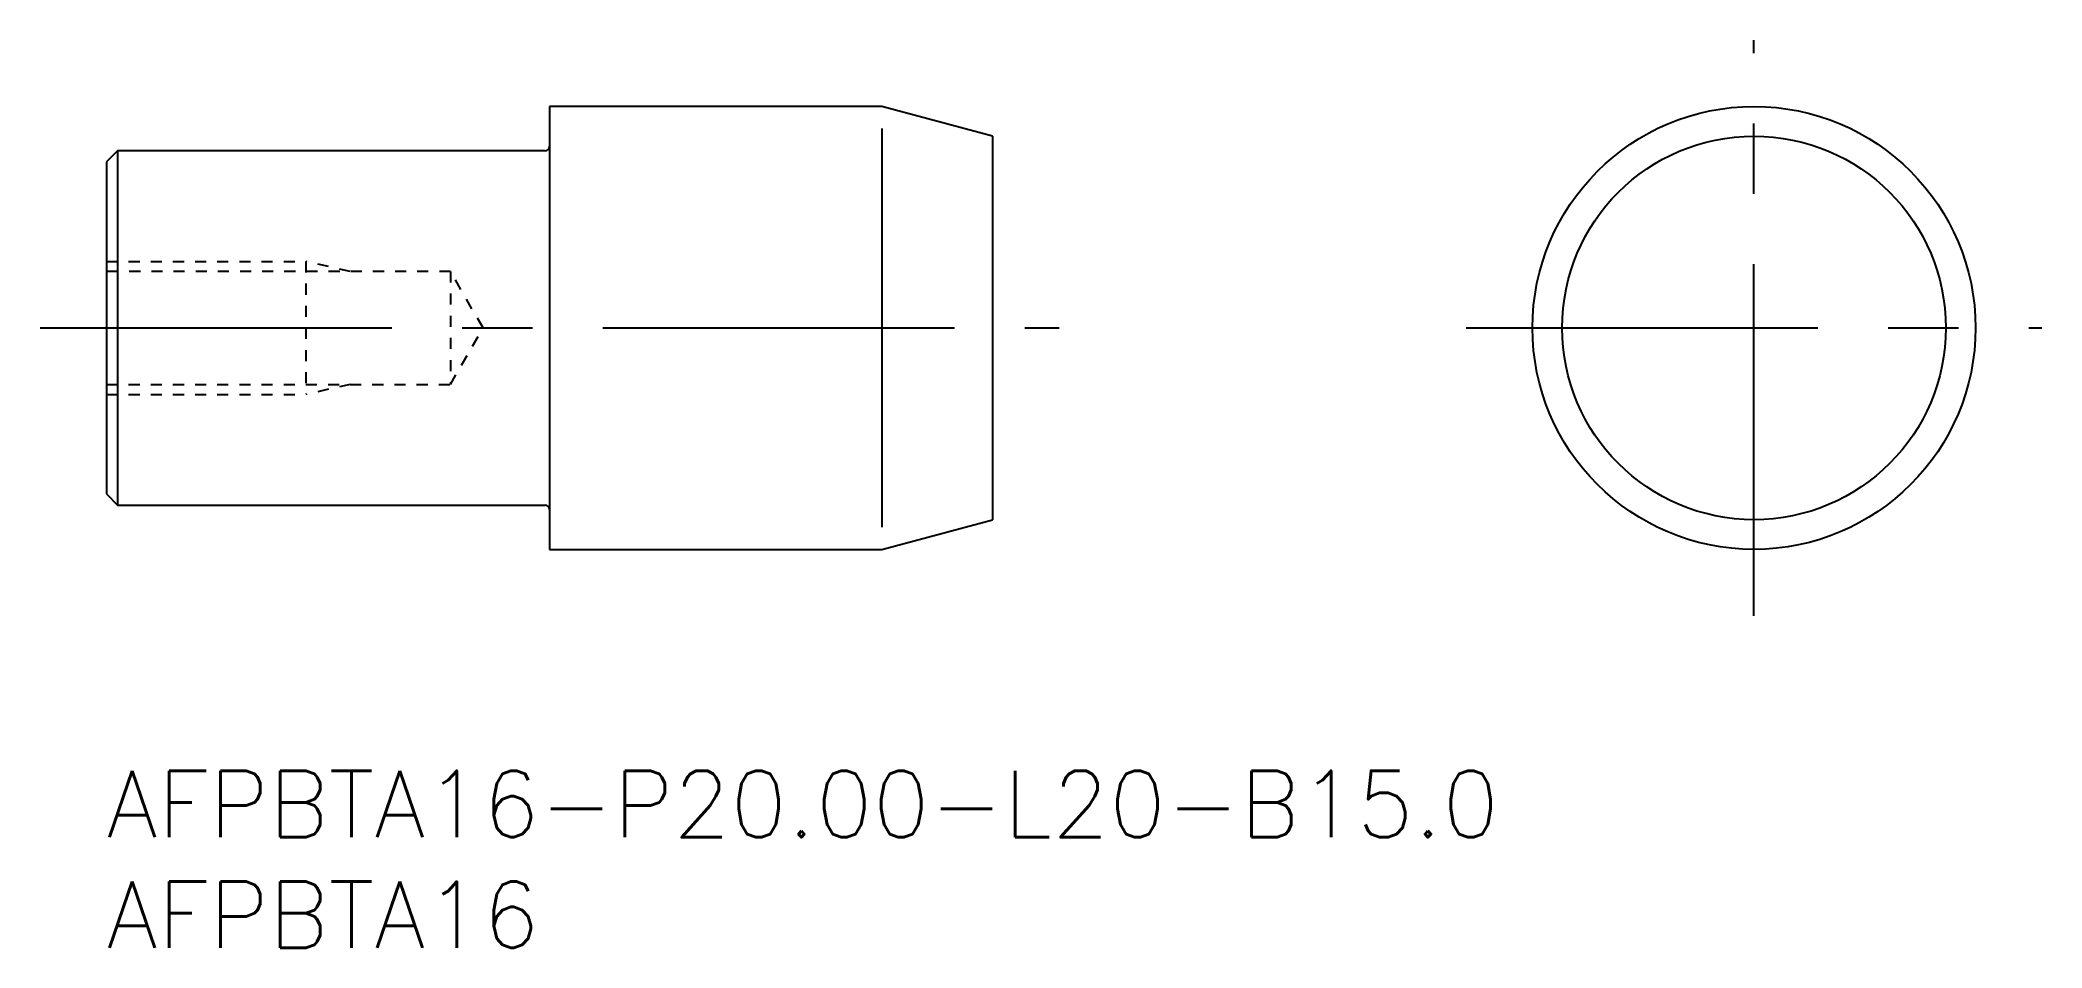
# Model space of a CAD drawing. Extents: x -3 to 87.4, y -8 to 33.
import ezdxf

# ---------------------------------------------------------------- set-up
doc = ezdxf.new("R2010")
doc.units = 0
doc.header["$LTSCALE"] = 0.5
doc.linetypes.add('CENTER', pattern=[50.8, 31.75, -6.35, 6.35, -6.35])
doc.linetypes.add('DASHED', pattern=[2, 1, -1])
for name, color, linetype in [('MSM_CENTER', 1, 'CENTER'), ('MSM_CONTINUOUS', 7, 'CONTINUOUS'), ('MSM_DASHED', 4, 'DASHED'), ('MSM_NARROW', 5, 'CONTINUOUS'), ('MSM_PART_NUMBER', 7, 'CONTINUOUS')]:
    doc.layers.add(name, color=color, linetype=linetype)
doc.styles.get("Standard").update_dxf_attribs({"font": 'txt.shx', "height": 1, "bigfont": 'bigfont.shx'})

# ---------------------------------------------------------------- blocks, each defined once
blk = doc.blocks.new('*U15')
at = {"layer": 'MSM_PART_NUMBER'}
blk.add_text('AFPBTA16-P20.00-L20-B15.0', height=3, dxfattribs=at).set_placement((0, -3))
blk = doc.blocks.new('*U16')
at = {"layer": 'MSM_PART_NUMBER'}
blk.add_text('AFPBTA16', height=3, dxfattribs=at).set_placement((0, -8))

msp = doc.modelspace()

# ---------------------------------------------------------------- linework, layer by layer
at = {"layer": 'MSM_CENTER'}
for p, q in [((74.374, 7), (74.374, 33)), ((-3, 20), (43, 20)), ((61.374, 20), (87.374, 20))]:
    msp.add_line(p, q, dxfattribs=at)
at = {"layer": 'MSM_CONTINUOUS'}
for p, q in [((35, 30), (20, 30)), ((20, 30), (20, 10)), ((40, 28.66), (35, 30)), ((40, 28.66), (40, 11.34)), ((0.5, 28), (0, 27.5)), ((0, 27.5), (0, 12.5)), ((19.8, 28), (0.5, 28)), ((0.5, 28), (0.5, 12)), ((0, 12.5), (0.5, 12)), ((0.5, 12), (19.8, 12)), ((35, 10), (40, 11.34)), ((20, 10), (35, 10))]:
    msp.add_line(p, q, dxfattribs=at)
for radius in [10, 8.66]:
    msp.add_circle((74.374, 20), radius, dxfattribs=at)
for centre, start, end in [((19.8, 28.2), 270, 0), ((19.8, 11.8), 0, 90)]:
    msp.add_arc(centre, 0.2, start, end, dxfattribs=at)
at = {"layer": 'MSM_DASHED'}
for p, q in [((0, 23), (9, 23)), ((11, 22.55), (9, 23)), ((9, 23), (9, 17)), ((15.528, 22.55), (0, 22.55)), ((17, 20), (15.528, 22.55)), ((15.528, 22.55), (15.528, 17.45)), ((15.528, 17.45), (17, 20)), ((0, 17.45), (15.528, 17.45)), ((11, 17.45), (9, 17)), ((0, 17), (9, 17))]:
    msp.add_line(p, q, dxfattribs=at)
at = {"layer": 'MSM_NARROW'}
msp.add_line((35, 29), (35, 11), dxfattribs=at)

# ---------------------------------------------------------------- block references
at = {"layer": 'MSM_CONTINUOUS'}
for name in ['*U15', '*U16']:
    msp.add_blockref(name, (0, 0), dxfattribs=at)

doc.saveas('drawing.dxf')
